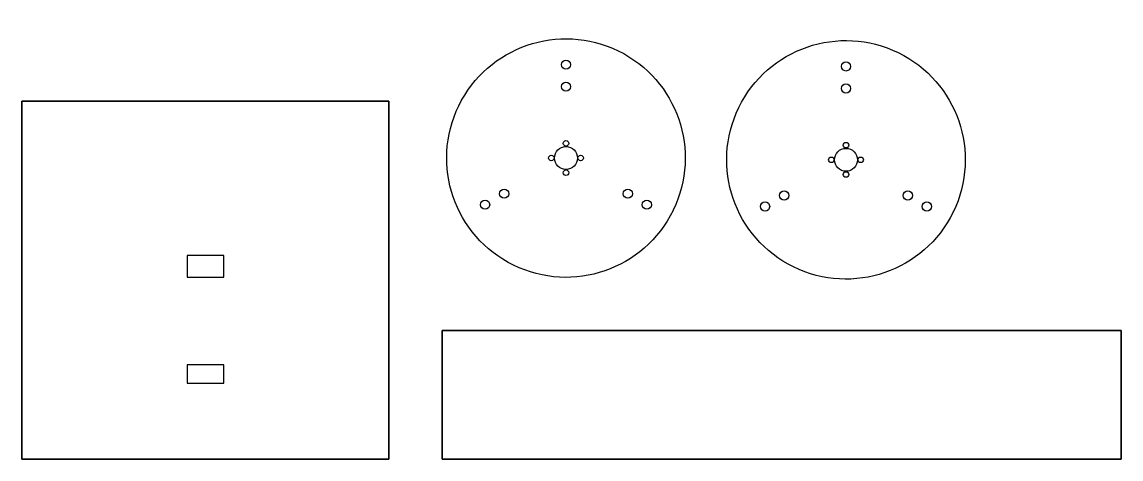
# Model space of a CAD drawing. Header units: inches. Extents: x 13.6 to 37.1, y 11.7 to 21.1.
import ezdxf

# ---------------------------------------------------------------- set-up
doc = ezdxf.new("R2010")
doc.units = ezdxf.units.IN
doc.header["$MEASUREMENT"] = 0

# ---------------------------------------------------------------- blocks, each defined once
blk = doc.blocks.new('syarin')
blk.add_lwpolyline([(1888.420587087063, 76.69213137436175), (1888.358864711548, 76.75385374987562), (1888.358864711552, 76.56566140572744, -1847.538179973853)], format="xyb", close=True)
for centre, radius in [((1829.975219094606, 156.0374993668187), 2.5), ((1829.975219094606, 144.0374993668186), 2.5), ((1829.975219094606, 113.1374993668187), 1.5), ((1829.975219094606, 105.1374993668187), 6.25), ((1821.975219094606, 105.1374993668187), 1.5), ((1837.975219094606, 105.1374993668187), 1.5), ((1829.975219094606, 97.13749936681866), 1.5), ((1796.286830887391, 85.68749936681868), 2.5), ((1863.663607301821, 85.68749936681866), 2.5), ((1785.894526041978, 79.68749936681868), 2.5), ((1874.055912147234, 79.68749936681863), 2.5)]:
    blk.add_circle(centre, radius)
blk = doc.blocks.new('haimen')
for points in [[(105, 34.99999999999975), (-95, 34.99999999999975), (-95, 229.9999999999998), (105, 229.9999999999998)], [(105, 229.9999999999998), (-95, 229.9999999999998), (-95, 34.99999999999975), (105, 34.99999999999975)], [(15, 134.1374993668184), (15, 145.8625006331811), (-5, 145.8625006331811), (-5, 134.1374993668184)], [(15, 145.8625006331811), (-5, 145.8625006331811), (-5, 134.1374993668184), (15, 134.1374993668184)], [(-5, 76.37551014412028), (15, 76.31884091142939), (15, 86.31884091142939), (-5, 86.31884091142939)], [(15, 86.31884091142939), (-5, 86.31884091142939), (-5, 76.31884091142939), (15, 76.31884091142939)]]:
    blk.add_lwpolyline(points, close=True)
blk = doc.blocks.new('teimen')
for points in [[(-300, 30), (70, 30), (70, 100), (-300, 100)], [(70, 30), (-300, 30), (-300, 100), (70, 100)]]:
    blk.add_lwpolyline(points, close=True)

msp = doc.modelspace()

# ---------------------------------------------------------------- block references
at = {"xscale": 0.0393700787401575, "yscale": 0.0393700787401575, "zscale": 0.0393700787401575}
for name, p in [('syarin', (-46.81080207780633, 14.06336377788506)), ('syarin', (-40.80274367306856, 14.02513850688928)), ('haimen', (17.303103, 10.366871)), ('teimen', (34.389072, 10.56372139370078))]:
    msp.add_blockref(name, p, dxfattribs=at)

doc.saveas('drawing.dxf')
